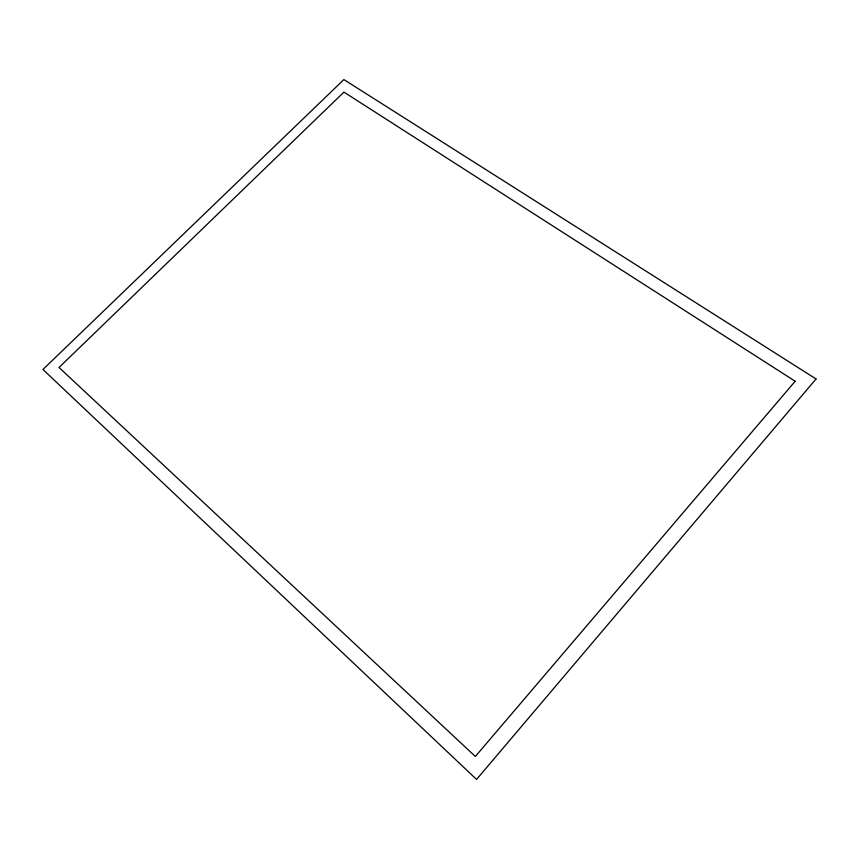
<?xml version="1.0" encoding="UTF-8"?>
<svg xmlns="http://www.w3.org/2000/svg" width="859" height="859" viewBox="0 0 859 859"><rect width="100%" height="100%" fill="white"/><g stroke="black" fill="none" stroke-linecap="round" stroke-linejoin="round"><path stroke-width="1.29" d="M816.05 378.959L476.562 779.435L42.95 369.477L343.868 79.565L816.05 378.959M795.166 381.256L475.349 756.478L59.035 367.48L343.933 92.096L795.166 381.256"/></g></svg>
